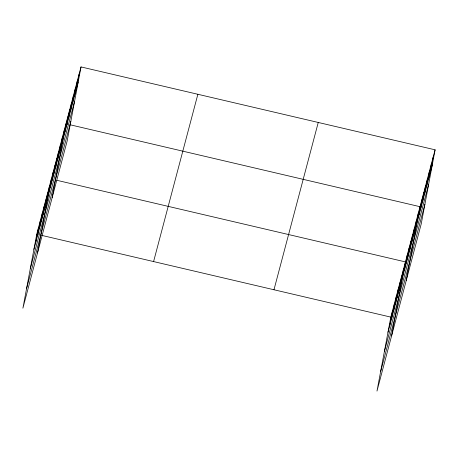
<?xml version="1.0" encoding="UTF-8"?>
<svg xmlns="http://www.w3.org/2000/svg" width="458" height="458" viewBox="0 0 458 458"><rect width="100%" height="100%" fill="white"/><g stroke="black" fill="none" stroke-linecap="round" stroke-linejoin="round"><path stroke-width="0.69" d="M81.02 66.925L36.743 234.215L22.9 308.182L67.183 140.887L81.02 66.925L435.1 149.818L421.257 223.785L376.98 391.075L390.817 317.113L435.1 149.818M35.73 242.488L38.569 227.317M37.556 235.589L40.396 220.418M39.382 228.685L42.222 213.514M41.209 221.786L44.048 206.615M43.035 214.888L45.874 199.711M44.861 207.984L47.701 192.812M46.687 201.085L49.527 185.914M37.51 252.971L51.353 179.009L52.739 179.336M50.34 187.282L53.18 172.111M52.166 180.383L55.006 165.212M53.992 173.479L56.832 158.308M55.819 166.58L58.658 151.409M57.645 159.676L60.485 144.505M59.471 152.777L62.311 137.606M61.303 145.879L64.137 130.707M52.126 197.764L65.969 123.803L67.349 124.129M65.007 131.864L67.847 116.693M66.891 124.753L69.731 109.582M68.774 117.649L71.614 102.472M70.652 110.538L73.492 95.367M72.536 103.428L75.375 88.257M74.419 96.317L77.259 81.146M76.303 89.207L79.142 74.036M389.81 325.386L392.649 310.209M391.636 318.482L394.475 303.31M393.462 311.583L396.302 296.412M395.288 304.679L398.128 289.508M397.115 297.78L399.954 282.609M398.941 290.882L401.78 275.71M400.767 283.977L403.607 268.806M391.59 335.869L405.433 261.907L56.884 180.303M404.42 270.18L407.259 255.003M406.246 263.276L409.086 248.104M408.072 256.377L410.912 241.206M409.899 249.473L412.738 234.301M411.725 242.574L414.564 227.403M413.551 235.675L416.391 220.504M415.377 228.771L418.217 213.6M406.206 280.662L420.043 206.701L70.114 124.776M419.087 214.762L421.927 199.591M420.971 207.651L423.81 192.48M422.849 200.541L425.688 185.37M424.732 193.431L427.572 178.259M426.616 186.32L429.455 171.149M428.499 179.21L431.339 164.038M430.377 172.099L433.216 156.928M33.903 249.387L78.181 82.097M30.274 268.789L74.551 101.499M26.53 288.78L70.813 121.484M153.59 261.575L197.867 94.279M273.976 289.759L318.253 122.463M387.983 332.285L432.26 164.994M384.348 351.687L428.631 184.391M380.609 371.673L424.887 204.382M36.743 234.215L38.123 234.542M41.581 235.349L390.817 317.113"/></g></svg>
